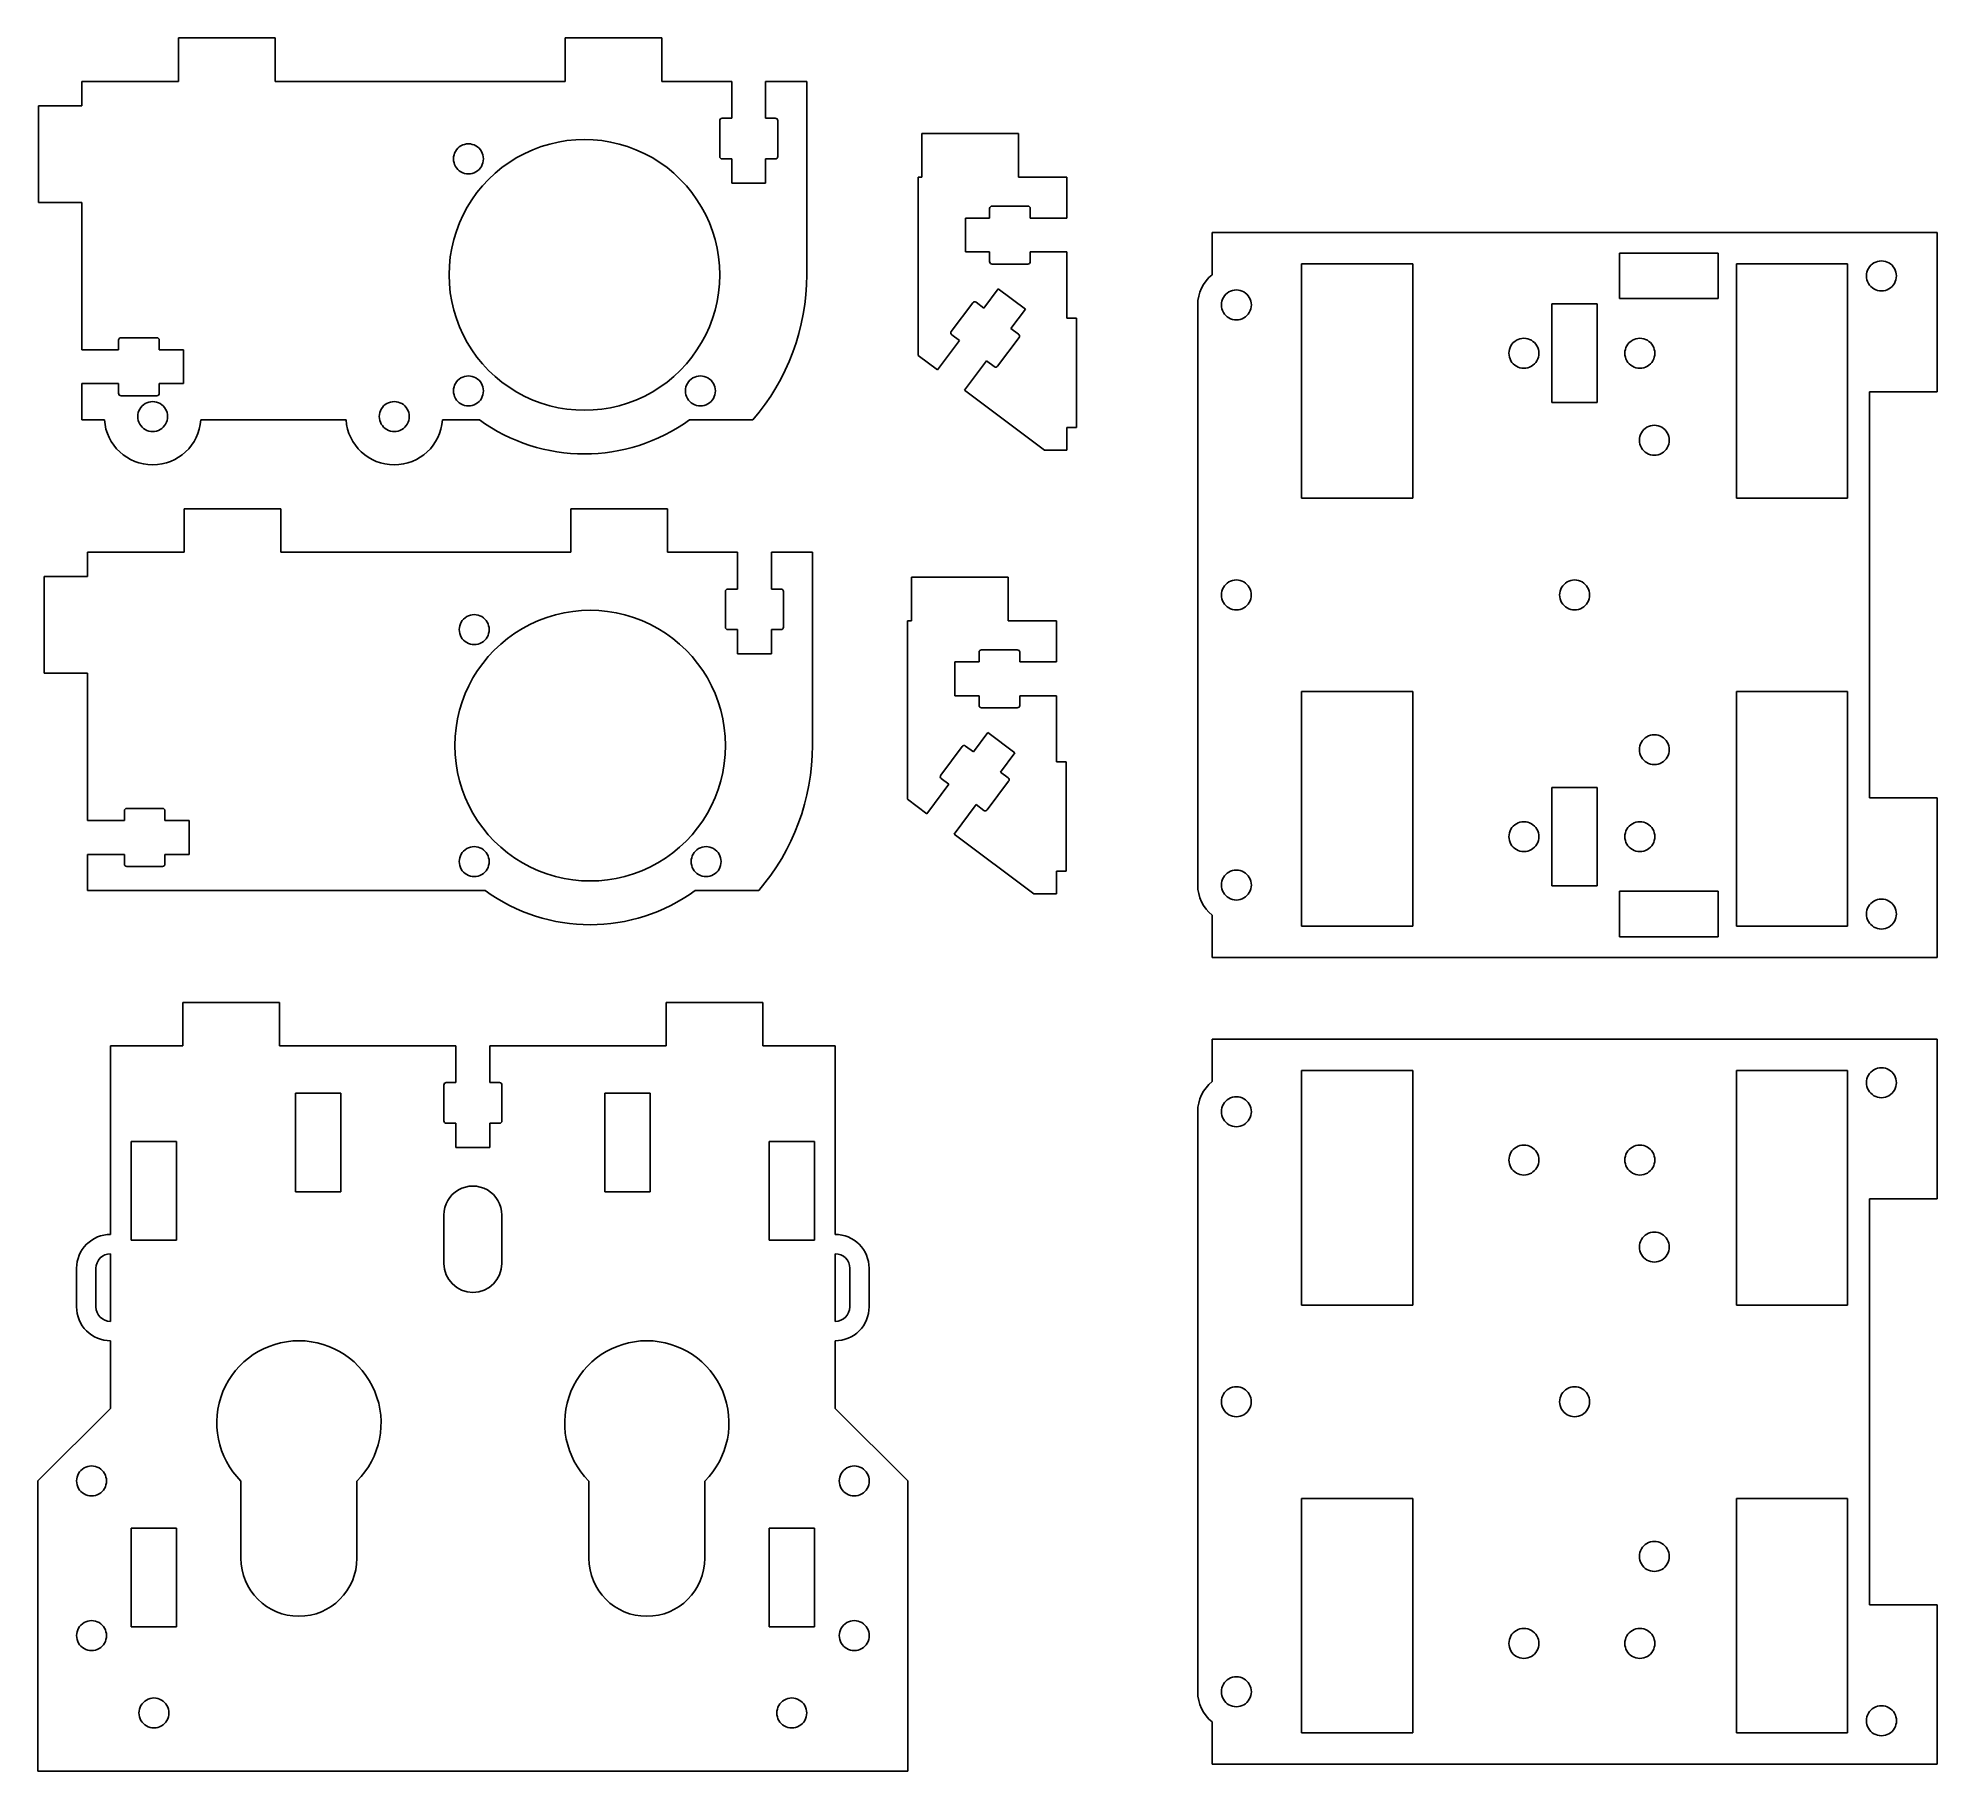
# Model space of a CAD drawing. Extents: x 10 to 207, y 10 to 189.
import ezdxf

# ---------------------------------------------------------------- set-up
doc = ezdxf.new("R2010")
doc.units = 0
doc.layers.add('Layer_1', color=7, linetype='CONTINUOUS')

msp = doc.modelspace()

# ---------------------------------------------------------------- linework, layer by layer
at = {"layer": 'Layer_1', "color": 7}
for p, q in [((34.615557, 189.315084), (24.615558, 189.315084)), ((24.615558, 189.315084), (24.615558, 184.815078)), ((34.615557, 184.815078), (34.615557, 189.315084)), ((74.615556, 189.315084), (64.615557, 189.315084)), ((64.615557, 189.315084), (64.615557, 184.815078)), ((74.615556, 184.815078), (74.615556, 189.315084)), ((24.615558, 184.815078), (14.615558, 184.815078)), ((14.615558, 184.815078), (14.615558, 182.315069)), ((64.615557, 184.815078), (34.615557, 184.815078)), ((81.865557, 184.815078), (74.615556, 184.815078)), ((81.865557, 184.815078), (81.865557, 181.015069)), ((89.615558, 184.815078), (85.365559, 184.815078)), ((85.365559, 181.015069), (85.365559, 184.815078)), ((89.615558, 164.81509), (89.615558, 184.815078)), ((14.615558, 182.315069), (10.115558, 182.315069)), ((10.115558, 182.315069), (10.115558, 172.315089)), ((81.865557, 181.015069), (80.865557, 181.015069)), ((86.365557, 181.015069), (85.365559, 181.015069)), ((80.615559, 180.765077), (80.615559, 177.065087)), ((86.615558, 177.065087), (86.615558, 180.765077)), ((111.54136, 179.433355), (101.54136, 179.433355)), ((101.54136, 179.433355), (101.54136, 174.93335)), ((111.54136, 174.93335), (111.54136, 179.433355)), ((56.165558, 176.815066), (56.165558, 176.815066)), ((80.865557, 176.815066), (81.865557, 176.815066)), ((81.865557, 176.815066), (81.865557, 174.315085)), ((85.365559, 176.815066), (86.365557, 176.815066)), ((85.365559, 174.315085), (85.365559, 176.815066)), ((101.54136, 174.93335), (101.141361, 174.93335)), ((101.141361, 156.483354), (101.141361, 174.93335)), ((116.541361, 174.93335), (111.54136, 174.93335)), ((116.541361, 170.683337), (116.541361, 174.93335)), ((81.865557, 174.315085), (85.365559, 174.315085)), ((10.115558, 172.315089), (14.615558, 172.315089)), ((14.615558, 172.315089), (14.615558, 157.06507)), ((108.54136, 171.683335), (108.54136, 170.683337)), ((112.491362, 171.933356), (108.791361, 171.933356)), ((112.74136, 170.683337), (112.74136, 171.683335)), ((106.041362, 170.683337), (106.041362, 167.183358)), ((108.54136, 170.683337), (106.041362, 170.683337)), ((116.541361, 170.683337), (112.74136, 170.683337)), ((131.570555, 169.208644), (206.570549, 169.208644)), ((131.570555, 169.208644), (131.570555, 164.831143)), ((206.570549, 152.708643), (206.570549, 169.208644)), ((106.041362, 167.183358), (108.54136, 167.183358)), ((108.54136, 167.183358), (108.54136, 166.18336)), ((112.74136, 167.183358), (116.541361, 167.183358)), ((112.74136, 166.18336), (112.74136, 167.183358)), ((116.541361, 160.333345), (116.541361, 167.183358)), ((173.72056, 167.058644), (173.72056, 162.358642)), ((183.920551, 167.058644), (173.72056, 167.058644)), ((183.920551, 162.358642), (183.920551, 167.058644)), ((108.791361, 165.933339), (112.491362, 165.933339)), ((152.320554, 165.958643), (140.820555, 165.958643)), ((140.820555, 165.958643), (140.820555, 141.708643)), ((152.320554, 141.708643), (152.320554, 165.958643)), ((197.320546, 165.958643), (185.820555, 165.958643)), ((185.820555, 165.958643), (185.820555, 141.708643)), ((197.320546, 141.708643), (197.320546, 165.958643)), ((200.820553, 166.258643), (200.820553, 166.258643)), ((80.615559, 164.81509), (80.615559, 164.81509)), ((109.441361, 163.383349), (107.941361, 161.383353)), ((112.241361, 161.283361), (109.441361, 163.383349)), ((134.070556, 163.258643), (134.070556, 163.258643)), ((106.791362, 161.933347), (104.57136, 158.973344)), ((107.941361, 161.383353), (107.14136, 161.983357)), ((110.741361, 159.283337), (112.241361, 161.283361)), ((130.070555, 161.708642), (130.070555, 101.708644)), ((166.720545, 161.808642), (166.720545, 151.608642)), ((171.420561, 161.808642), (166.720545, 161.808642)), ((171.420561, 151.608642), (171.420561, 161.808642)), ((173.72056, 162.358642), (183.920551, 162.358642)), ((111.54136, 158.683361), (110.741361, 159.283337)), ((117.541362, 160.333345), (116.541361, 160.333345)), ((117.541362, 149.033336), (117.541362, 160.333345)), ((18.415558, 158.065068), (18.415558, 157.06507)), ((22.365558, 158.315089), (18.665558, 158.315089)), ((22.615558, 157.06507), (22.615558, 158.065068)), ((105.421359, 158.023356), (103.141359, 154.983343)), ((104.621361, 158.62336), (105.421359, 158.023356)), ((109.371361, 155.373346), (111.591361, 158.333349)), ((163.820543, 158.258642), (163.820543, 158.258642)), ((175.820547, 158.258642), (175.820547, 158.258642)), ((18.415558, 157.06507), (14.615558, 157.06507)), ((25.115558, 157.06507), (22.615558, 157.06507)), ((25.115558, 153.565063), (25.115558, 157.06507)), ((101.141361, 156.483354), (103.141359, 154.983343)), ((105.94136, 152.883356), (108.221359, 155.92334)), ((108.221359, 155.92334), (109.021361, 155.323336)), ((14.615558, 153.565063), (18.415558, 153.565063)), ((14.615558, 153.565063), (14.615558, 149.815064)), ((18.415558, 153.565063), (18.415558, 152.565065)), ((22.615558, 153.565063), (25.115558, 153.565063)), ((22.615558, 152.565065), (22.615558, 153.565063)), ((18.665558, 152.315073), (22.365558, 152.315073)), ((56.165558, 152.815086), (56.165558, 152.815086)), ((80.165558, 152.815086), (80.165558, 152.815086)), ((105.94136, 152.883356), (114.208027, 146.683357)), ((166.720545, 151.608642), (171.420561, 151.608642)), ((199.570563, 152.708643), (199.570563, 110.708642)), ((206.570549, 152.708643), (199.570563, 152.708643)), ((14.615558, 149.815064), (16.950026, 149.815064)), ((23.487939, 150.162536), (23.487939, 150.162536)), ((26.925853, 149.815064), (41.950028, 149.815064)), ((48.48794, 150.162536), (48.48794, 150.162536)), ((51.925852, 149.815064), (55.752261, 149.815064)), ((77.478856, 149.815064), (84.051154, 149.815064)), ((116.541361, 146.683357), (116.541361, 149.033336)), ((116.541361, 149.033336), (117.541362, 149.033336)), ((177.320558, 149.258643), (177.320558, 149.258643)), ((116.541361, 146.683357), (114.208027, 146.683357)), ((140.820555, 141.708643), (152.320554, 141.708643)), ((185.820555, 141.708643), (197.320546, 141.708643)), ((35.207606, 140.625101), (25.207607, 140.625101)), ((25.207607, 140.625101), (25.207607, 136.125096)), ((35.207606, 136.125096), (35.207606, 140.625101)), ((75.207605, 140.625101), (65.207605, 140.625101)), ((65.207605, 140.625101), (65.207605, 136.125096)), ((75.207605, 136.125096), (75.207605, 140.625101)), ((25.207607, 136.125096), (15.207607, 136.125096)), ((15.207607, 136.125096), (15.207607, 133.625087)), ((65.207605, 136.125096), (35.207606, 136.125096)), ((82.457606, 136.125096), (75.207605, 136.125096)), ((82.457606, 136.125096), (82.457606, 132.325087)), ((90.207606, 136.125096), (85.957608, 136.125096)), ((85.957608, 132.325087), (85.957608, 136.125096)), ((90.207606, 116.125108), (90.207606, 136.125096)), ((15.207607, 133.625087), (10.707607, 133.625087)), ((10.707607, 133.625087), (10.707607, 123.625107)), ((81.207607, 132.075094), (81.207607, 128.375104)), ((82.457606, 132.325087), (81.457605, 132.325087)), ((86.957606, 132.325087), (85.957608, 132.325087)), ((87.207606, 128.375104), (87.207606, 132.075094)), ((110.456876, 133.534268), (100.456876, 133.534268)), ((100.456876, 133.534268), (100.456876, 129.034263)), ((110.456876, 129.034263), (110.456876, 133.534268)), ((134.070556, 133.258643), (134.070556, 133.258644)), ((169.070553, 133.258643), (169.070553, 133.258644)), ((56.757607, 128.125084), (56.757607, 128.125084)), ((81.457605, 128.125084), (82.457606, 128.125084)), ((82.457606, 128.125084), (82.457606, 125.625103)), ((85.957608, 128.125084), (86.957606, 128.125084)), ((85.957608, 125.625103), (85.957608, 128.125084)), ((100.456876, 129.034263), (100.056877, 129.034263)), ((100.056877, 110.584267), (100.056877, 129.034263)), ((115.456877, 129.034263), (110.456876, 129.034263)), ((115.456877, 124.78425), (115.456877, 129.034263)), ((107.456876, 125.784248), (107.456876, 124.78425)), ((111.406878, 126.034269), (107.706877, 126.034269)), ((111.656876, 124.78425), (111.656876, 125.784248)), ((82.457606, 125.625103), (85.957608, 125.625103)), ((104.956878, 124.78425), (104.956878, 121.284271)), ((107.456876, 124.78425), (104.956878, 124.78425)), ((115.456877, 124.78425), (111.656876, 124.78425)), ((10.707607, 123.625107), (15.207607, 123.625107)), ((15.207607, 123.625107), (15.207607, 108.375088)), ((104.956878, 121.284271), (107.456876, 121.284271)), ((107.456876, 121.284271), (107.456876, 120.284273)), ((107.706877, 120.034252), (111.406878, 120.034252)), ((111.656876, 121.284271), (115.456877, 121.284271)), ((111.656876, 120.284273), (111.656876, 121.284271)), ((115.456877, 114.434258), (115.456877, 121.284271)), ((152.320554, 121.708643), (140.820555, 121.708643)), ((140.820555, 121.708643), (140.820555, 97.458642)), ((152.320554, 97.458642), (152.320554, 121.708643)), ((185.820555, 121.708643), (185.820555, 97.458642)), ((197.320546, 121.708643), (185.820555, 121.708643)), ((197.320546, 97.458642), (197.320546, 121.708643)), ((81.207607, 116.125108), (81.207607, 116.125108)), ((105.706878, 116.03426), (103.486876, 113.074257)), ((106.856877, 115.484266), (106.056876, 116.08427)), ((108.356877, 117.484262), (106.856877, 115.484266)), ((111.156877, 115.384274), (108.356877, 117.484262)), ((177.320558, 117.258642), (177.320558, 117.258642)), ((109.656877, 113.38425), (111.156877, 115.384274)), ((116.456878, 114.434258), (115.456877, 114.434258)), ((116.456878, 103.13425), (116.456878, 114.434258)), ((104.336878, 112.124269), (102.056875, 109.084256)), ((103.536877, 112.724274), (104.336878, 112.124269)), ((108.286877, 109.474259), (110.506877, 112.434262)), ((110.456876, 112.784274), (109.656877, 113.38425)), ((100.056877, 110.584267), (102.056875, 109.084256)), ((166.720545, 111.808643), (166.720545, 101.608644)), ((171.420561, 111.808643), (166.720545, 111.808643)), ((171.420561, 101.608644), (171.420561, 111.808643)), ((199.570563, 110.708642), (206.570549, 110.708642)), ((206.570549, 94.208642), (206.570549, 110.708642)), ((19.007607, 108.375088), (15.207607, 108.375088)), ((19.007607, 109.375086), (19.007607, 108.375088)), ((22.957607, 109.625107), (19.257607, 109.625107)), ((23.207607, 108.375088), (23.207607, 109.375086)), ((25.707606, 108.375088), (23.207607, 108.375088)), ((25.707606, 104.875081), (25.707606, 108.375088)), ((104.856878, 106.984269), (107.136875, 110.024254)), ((107.136875, 110.024254), (107.936877, 109.424249)), ((163.820543, 108.258643), (163.820543, 108.258643)), ((175.820547, 108.258643), (175.820547, 108.258643)), ((104.856878, 106.984269), (113.123543, 100.78427)), ((15.207607, 104.875081), (19.007607, 104.875081)), ((15.207607, 104.875081), (15.207607, 101.125081)), ((19.007607, 104.875081), (19.007607, 103.875083)), ((23.207607, 104.875081), (25.707606, 104.875081)), ((23.207607, 103.875083), (23.207607, 104.875081)), ((19.257607, 103.62509), (22.957607, 103.62509)), ((56.757607, 104.125104), (56.757607, 104.125104)), ((80.757607, 104.125104), (80.757607, 104.125104)), ((115.456877, 100.78427), (115.456877, 103.13425)), ((115.456877, 103.13425), (116.456878, 103.13425)), ((134.070556, 103.258642), (134.070556, 103.258642)), ((15.207607, 101.125081), (56.344309, 101.125081)), ((78.070905, 101.125081), (84.643203, 101.125081)), ((115.456877, 100.78427), (113.123543, 100.78427)), ((166.720545, 101.608644), (171.420561, 101.608644)), ((173.72056, 101.058643), (173.72056, 96.358642)), ((183.920551, 101.058643), (173.72056, 101.058643)), ((183.920551, 96.358642), (183.920551, 101.058643)), ((200.820553, 100.258642), (200.820553, 100.258642)), ((131.570555, 98.586142), (131.570555, 94.208642)), ((140.820555, 97.458642), (152.320554, 97.458642)), ((173.72056, 96.358642), (183.920551, 96.358642)), ((185.820555, 97.458642), (197.320546, 97.458642)), ((131.570555, 94.208642), (206.570549, 94.208642)), ((35.071552, 89.571555), (25.071553, 89.571555)), ((25.071553, 89.571555), (25.071553, 85.071556)), ((35.071552, 85.071556), (35.071552, 89.571555)), ((85.071551, 89.571555), (75.071551, 89.571555)), ((75.071551, 89.571555), (75.071551, 85.071556)), ((85.071551, 85.071556), (85.071551, 89.571555)), ((25.071553, 85.071556), (17.571551, 85.071556)), ((17.571551, 85.071556), (17.571551, 65.571556)), ((53.321551, 85.071556), (35.071552, 85.071556)), ((53.321551, 85.071556), (53.321551, 81.271555)), ((75.071551, 85.071556), (56.821553, 85.071556)), ((56.821553, 81.271555), (56.821553, 85.071556)), ((92.571553, 85.071556), (85.071551, 85.071556)), ((92.571553, 65.571556), (92.571553, 85.071556)), ((131.570555, 85.763362), (206.570549, 85.763362)), ((131.570555, 85.763362), (131.570555, 81.385861)), ((206.570549, 69.263361), (206.570549, 85.763362)), ((200.820553, 82.813361), (200.820553, 82.813361)), ((52.071552, 81.021557), (52.071552, 77.321556)), ((53.321551, 81.271555), (52.321553, 81.271555)), ((57.821551, 81.271555), (56.821553, 81.271555)), ((58.071552, 77.321556), (58.071552, 81.021557)), ((152.320554, 82.513361), (140.820555, 82.513361)), ((140.820555, 82.513361), (140.820555, 58.26336)), ((152.320554, 58.26336), (152.320554, 82.513361)), ((197.320546, 82.513361), (185.820555, 82.513361)), ((185.820555, 82.513361), (185.820555, 58.26336)), ((197.320546, 58.26336), (197.320546, 82.513361)), ((41.421552, 80.171557), (36.72155, 80.171557)), ((36.721553, 80.171557), (36.721553, 69.971555)), ((41.421552, 69.971555), (41.421552, 80.171557)), ((68.721551, 80.171557), (68.721551, 69.971555)), ((73.42155, 80.171557), (68.721551, 80.171557)), ((73.42155, 69.971555), (73.42155, 80.171557)), ((134.070556, 79.813361), (134.070556, 79.813361)), ((52.321553, 77.071555), (53.321551, 77.071555)), ((53.321551, 77.071555), (53.321551, 74.571557)), ((56.821553, 77.071555), (57.821551, 77.071555)), ((56.821553, 74.571557), (56.821553, 77.071555)), ((130.070555, 78.26336), (130.070555, 18.263361)), ((19.721551, 75.171556), (19.721551, 64.971557)), ((24.421552, 75.171556), (19.721551, 75.171556)), ((24.421552, 64.971557), (24.421552, 75.171556)), ((85.721551, 75.171556), (85.721551, 64.971557)), ((90.421553, 75.171556), (85.721551, 75.171556)), ((90.421553, 64.971557), (90.421553, 75.171556)), ((163.820543, 74.81336), (163.820543, 74.81336)), ((175.820547, 74.81336), (175.820547, 74.81336)), ((53.321551, 74.571557), (56.821553, 74.571557)), ((36.721553, 69.971555), (41.421552, 69.971555)), ((68.721551, 69.971555), (73.421553, 69.971555)), ((199.570563, 69.263361), (199.570563, 27.26336)), ((206.570549, 69.263361), (199.570563, 69.263361)), ((52.071552, 67.571557), (52.071552, 62.571556)), ((58.071552, 62.571556), (58.071552, 67.571557)), ((19.721551, 64.971557), (24.421552, 64.971557)), ((85.721551, 64.971557), (90.421553, 64.971557)), ((177.320558, 65.813361), (177.320558, 65.813361)), ((17.571551, 63.571557), (17.571551, 56.571568)), ((92.571553, 56.571568), (92.571553, 63.571557)), ((14.071552, 62.071543), (14.071552, 58.071551)), ((16.071551, 62.071543), (16.071551, 58.071551)), ((94.071553, 62.071543), (94.071553, 58.071551)), ((96.071552, 62.071543), (96.071552, 58.071551)), ((140.820555, 58.26336), (152.320554, 58.26336)), ((185.820555, 58.26336), (197.320546, 58.26336)), ((17.571551, 54.571544), (17.571551, 47.571558)), ((92.571553, 47.571558), (92.571553, 54.571544)), ((134.070556, 49.813361), (134.070556, 49.813362)), ((169.070553, 49.813361), (169.070553, 49.813362)), ((17.571551, 47.571558), (10.071552, 40.071559)), ((92.571553, 47.571558), (100.071552, 40.071559)), ((10.071552, 40.071559), (10.071552, 10.071551)), ((17.161552, 40.071559), (17.161552, 40.071559)), ((31.071552, 40.050759), (31.071552, 32.071546)), ((43.07155, 32.071546), (43.07155, 40.050759)), ((67.071553, 32.071546), (67.071553, 40.050759)), ((79.071552, 40.050759), (79.071552, 32.071546)), ((96.081551, 40.071559), (96.081551, 40.071559)), ((100.071552, 40.071559), (100.071552, 10.071551)), ((152.320554, 38.263361), (140.820555, 38.263361)), ((140.820555, 38.263361), (140.820555, 14.013349)), ((152.320554, 14.013349), (152.320554, 38.263361)), ((185.820555, 38.263361), (185.820555, 14.013349)), ((197.320546, 38.263361), (185.820555, 38.263361)), ((197.320546, 14.013349), (197.320546, 38.263361)), ((19.721551, 35.17156), (19.721551, 24.971569)), ((24.421552, 35.17156), (19.721551, 35.17156)), ((24.421552, 24.971569), (24.421552, 35.17156)), ((85.721551, 35.17156), (85.721551, 24.971569)), ((90.421553, 35.17156), (85.721551, 35.17156)), ((90.421553, 24.971569), (90.421553, 35.17156)), ((177.320558, 33.81336), (177.320558, 33.81336)), ((199.570563, 27.26336), (206.570549, 27.26336)), ((206.570549, 10.763362), (206.570549, 27.26336)), ((17.161552, 24.071562), (17.161552, 24.071562)), ((19.721551, 24.971569), (24.421552, 24.971569)), ((85.721551, 24.971569), (90.421553, 24.971569)), ((96.081551, 24.071562), (96.081551, 24.071562)), ((163.820543, 24.813361), (163.820543, 24.813361)), ((175.820547, 24.813361), (175.820547, 24.813361)), ((134.070556, 19.81336), (134.070556, 19.81336)), ((23.621551, 16.07155), (23.621551, 16.07155)), ((89.621552, 16.07155), (89.621552, 16.07155)), ((200.820553, 16.81336), (200.820553, 16.81336)), ((131.570555, 15.14086), (131.570555, 10.763362)), ((140.820555, 14.013349), (152.320554, 14.013349)), ((185.820555, 14.013349), (197.320546, 14.013349)), ((10.071552, 10.071551), (100.071552, 10.071551)), ((131.570555, 10.763362), (206.570549, 10.763362))]:
    msp.add_line(p, q, dxfattribs=at)
for points in [[(80.865557, 181.015069), (80.727489, 181.015068), (80.615563, 180.903144), (80.615559, 180.765077)], [(86.615558, 180.765077), (86.615554, 180.903145), (86.503626, 181.01507), (86.365557, 181.015069)], [(73.615558, 176.939446), (69.283943, 179.440305), (63.947173, 179.440305), (59.615558, 176.939446)], [(59.615558, 176.939446), (55.283943, 174.438587), (52.615558, 169.816809), (52.615558, 164.81509)], [(53.840288, 178.158185), (53.360579, 177.881096), (53.065224, 177.369051), (53.065559, 176.815066)], [(55.390828, 178.158185), (54.911119, 178.435274), (54.319997, 178.435274), (53.840288, 178.158185)], [(56.165558, 176.815066), (56.165892, 177.369051), (55.870537, 177.881096), (55.390828, 178.158185)], [(80.615559, 164.81509), (80.615559, 169.816809), (77.947174, 174.438587), (73.615558, 176.939446)], [(80.615559, 177.065087), (80.615553, 176.99878), (80.64189, 176.935186), (80.688774, 176.888298)], [(80.688774, 176.888298), (80.735658, 176.841409), (80.799249, 176.815067), (80.865557, 176.815066)], [(86.365557, 176.815066), (86.431865, 176.815066), (86.495457, 176.841408), (86.542342, 176.888297)], [(86.542342, 176.888297), (86.589226, 176.935185), (86.615563, 176.998779), (86.615558, 177.065087)], [(53.065559, 176.815066), (53.065224, 176.261082), (53.360579, 175.749036), (53.840288, 175.471947)], [(53.840288, 175.471947), (54.319997, 175.194859), (54.911119, 175.194859), (55.390828, 175.471947)], [(55.390828, 175.471947), (55.870537, 175.749036), (56.165892, 176.261082), (56.165558, 176.815066)], [(108.614576, 171.860125), (108.567691, 171.813237), (108.541355, 171.749643), (108.54136, 171.683335)], [(108.791361, 171.933356), (108.725053, 171.933356), (108.661461, 171.907014), (108.614576, 171.860125)], [(112.668145, 171.860124), (112.62126, 171.907013), (112.557669, 171.933355), (112.491362, 171.933356)], [(112.74136, 171.683335), (112.741366, 171.749642), (112.715029, 171.813236), (112.668145, 171.860124)], [(108.54136, 166.18336), (108.541355, 166.117052), (108.567691, 166.053458), (108.614576, 166.00657)], [(108.614576, 166.00657), (108.661461, 165.959681), (108.725053, 165.933339), (108.791361, 165.933339)], [(112.491362, 165.933339), (112.557669, 165.93334), (112.62126, 165.959682), (112.668145, 166.006571)], [(112.668145, 166.006571), (112.715029, 166.053459), (112.741366, 166.117053), (112.74136, 166.18336)], [(199.477435, 165.483913), (199.200346, 165.004204), (199.200346, 164.413082), (199.477435, 163.933373)], [(200.820553, 166.258643), (200.266569, 166.258977), (199.754523, 165.963622), (199.477435, 165.483913)], [(202.163672, 165.483913), (201.886583, 165.963622), (201.374538, 166.258977), (200.820553, 166.258643)], [(202.163672, 163.933373), (202.440761, 164.413082), (202.440761, 165.004204), (202.163672, 165.483913)], [(52.615558, 164.81509), (52.615558, 159.813372), (55.283943, 155.191594), (59.615558, 152.690734)], [(73.615558, 152.690734), (77.947174, 155.191594), (80.615559, 159.813372), (80.615559, 164.81509)], [(84.051154, 149.815064), (87.641233, 153.988076), (89.615564, 159.310302), (89.615558, 164.81509)], [(131.570555, 164.831143), (130.622418, 164.072026), (130.070555, 162.92323), (130.070555, 161.708642)], [(134.070556, 163.258643), (133.516571, 163.258977), (133.004526, 162.963622), (132.727437, 162.483913)], [(135.413674, 162.483913), (135.136586, 162.963622), (134.62454, 163.258977), (134.070556, 163.258643)], [(199.477435, 163.933373), (199.754523, 163.453664), (200.266569, 163.158309), (200.820553, 163.158643)], [(200.820553, 163.158643), (201.374538, 163.158309), (201.886583, 163.453664), (202.163672, 163.933373)], [(107.14136, 161.983357), (107.030901, 162.066196), (106.874202, 162.043806), (106.791362, 161.933347)], [(132.727437, 162.483913), (132.450348, 162.004205), (132.450348, 161.413082), (132.727437, 160.933373)], [(135.413674, 160.933373), (135.690763, 161.413082), (135.690763, 162.004205), (135.413674, 162.483913)], [(132.727437, 160.933373), (133.004526, 160.453665), (133.516571, 160.158309), (134.070556, 160.158644)], [(134.070556, 160.158644), (134.62454, 160.158309), (135.136586, 160.453665), (135.413674, 160.933373)], [(18.488774, 158.241859), (18.441889, 158.19497), (18.415552, 158.131376), (18.415558, 158.065068)], [(18.665558, 158.315089), (18.59925, 158.315089), (18.535659, 158.288747), (18.488774, 158.241859)], [(22.542342, 158.241859), (22.495457, 158.288747), (22.431866, 158.315089), (22.365558, 158.315089)], [(22.615558, 158.065068), (22.615563, 158.131376), (22.589227, 158.19497), (22.542342, 158.241859)], [(104.57136, 158.973344), (104.488528, 158.86289), (104.510914, 158.706202), (104.621361, 158.62336)], [(111.638854, 158.518711), (111.629476, 158.584352), (111.594407, 158.643578), (111.54136, 158.683361)], [(111.591361, 158.333349), (111.631147, 158.386393), (111.648231, 158.45307), (111.638854, 158.518711)], [(162.477424, 157.483912), (162.200335, 157.004203), (162.200335, 156.413081), (162.477424, 155.933372)], [(163.820543, 158.258642), (163.266558, 158.258976), (162.754513, 157.963621), (162.477424, 157.483912)], [(165.163662, 157.483912), (164.886573, 157.963621), (164.374527, 158.258976), (163.820543, 158.258642)], [(165.163662, 155.933372), (165.44075, 156.413081), (165.44075, 157.004203), (165.163662, 157.483912)], [(174.477428, 157.483912), (174.200339, 157.004203), (174.200339, 156.413081), (174.477428, 155.933372)], [(175.820547, 158.258642), (175.266563, 158.258976), (174.754517, 157.963621), (174.477428, 157.483912)], [(177.163666, 157.483912), (176.886577, 157.963621), (176.374531, 158.258976), (175.820547, 158.258642)], [(177.163666, 155.933372), (177.440754, 156.413081), (177.440754, 157.004203), (177.163666, 157.483912)], [(109.021361, 155.323336), (109.074405, 155.283554), (109.141081, 155.266474), (109.206719, 155.275853)], [(109.206719, 155.275853), (109.272356, 155.285232), (109.33158, 155.320301), (109.371361, 155.373346)], [(162.477424, 155.933372), (162.754513, 155.453663), (163.266558, 155.158308), (163.820543, 155.158642)], [(163.820543, 155.158642), (164.374527, 155.158308), (164.886573, 155.453663), (165.163662, 155.933372)], [(174.477428, 155.933372), (174.754517, 155.453663), (175.266563, 155.158308), (175.820547, 155.158642)], [(175.820547, 155.158642), (176.374531, 155.158308), (176.886577, 155.453663), (177.163666, 155.933372)], [(53.840288, 154.158205), (53.360579, 153.881116), (53.065224, 153.36907), (53.065559, 152.815086)], [(55.390828, 154.158205), (54.911119, 154.435294), (54.319997, 154.435294), (53.840288, 154.158205)], [(56.165558, 152.815086), (56.165892, 153.36907), (55.870537, 153.881116), (55.390828, 154.158205)], [(77.840288, 154.158205), (77.360579, 153.881116), (77.065224, 153.36907), (77.065559, 152.815086)], [(79.390828, 154.158205), (78.911119, 154.435294), (78.319997, 154.435294), (77.840288, 154.158205)], [(80.165558, 152.815086), (80.165892, 153.36907), (79.870537, 153.881116), (79.390828, 154.158205)], [(18.415558, 152.565065), (18.415562, 152.426997), (18.52749, 152.315073), (18.665558, 152.315073)], [(21.162939, 151.504875), (20.683368, 151.227994), (20.387939, 150.716298), (20.387939, 150.162536)], [(22.712939, 151.504875), (22.233368, 151.781756), (21.642511, 151.781756), (21.162939, 151.504875)], [(22.365558, 152.315073), (22.503626, 152.315073), (22.615554, 152.426997), (22.615558, 152.565065)], [(23.487939, 150.162536), (23.487939, 150.716298), (23.192511, 151.227994), (22.712939, 151.504875)], [(46.16267, 151.505655), (45.682961, 151.228566), (45.387606, 150.71652), (45.38794, 150.162536)], [(47.71321, 151.505655), (47.233501, 151.782743), (46.642379, 151.782743), (46.16267, 151.505655)], [(48.48794, 150.162536), (48.488274, 150.71652), (48.192919, 151.228566), (47.71321, 151.505655)], [(53.065559, 152.815086), (53.065224, 152.261102), (53.360579, 151.749056), (53.840288, 151.471967)], [(53.840288, 151.471967), (54.319997, 151.194879), (54.911119, 151.194879), (55.390828, 151.471967)], [(55.390828, 151.471967), (55.870537, 151.749056), (56.165892, 152.261102), (56.165558, 152.815086)], [(59.615558, 152.690734), (63.947173, 150.189875), (69.283943, 150.189875), (73.615558, 152.690734)], [(77.065559, 152.815086), (77.065224, 152.261102), (77.360579, 151.749056), (77.840288, 151.471967)], [(77.840288, 151.471967), (78.319997, 151.194879), (78.911119, 151.194879), (79.390828, 151.471967)], [(79.390828, 151.471967), (79.870537, 151.749056), (80.165892, 152.261102), (80.165558, 152.815086)], [(16.950026, 149.815064), (17.132545, 147.194827), (19.311354, 145.162509), (21.937939, 145.162509)], [(20.387939, 150.162536), (20.387939, 149.608774), (20.683368, 149.097077), (21.162939, 148.820196)], [(21.937939, 145.162509), (24.564525, 145.162509), (26.743334, 147.194827), (26.925853, 149.815064)], [(22.712939, 148.820196), (23.192511, 149.097077), (23.487939, 149.608774), (23.487939, 150.162536)], [(41.950028, 149.815064), (42.132555, 147.194834), (44.31136, 145.162526), (46.93794, 145.162526)], [(45.38794, 150.162536), (45.387606, 149.608551), (45.682961, 149.096506), (46.16267, 148.819417)], [(46.93794, 145.162526), (49.564519, 145.162526), (51.743325, 147.194834), (51.925852, 149.815064)], [(47.71321, 148.819417), (48.192919, 149.096506), (48.488274, 149.608551), (48.48794, 150.162536)], [(55.752261, 149.815064), (62.233833, 145.12098), (70.997284, 145.12098), (77.478856, 149.815064)], [(21.162939, 148.820196), (21.642511, 148.543316), (22.233368, 148.543316), (22.712939, 148.820196)], [(46.16267, 148.819417), (46.642379, 148.542328), (47.233501, 148.542328), (47.71321, 148.819417)], [(175.977439, 148.483913), (175.700351, 148.004204), (175.700351, 147.413082), (175.977439, 146.933373)], [(177.320558, 149.258643), (176.766574, 149.258977), (176.254528, 148.963622), (175.977439, 148.483913)], [(178.663677, 148.483913), (178.386588, 148.963622), (177.874542, 149.258977), (177.320558, 149.258643)], [(178.663677, 146.933373), (178.940766, 147.413082), (178.940766, 148.004204), (178.663677, 148.483913)], [(175.977439, 146.933373), (176.254528, 146.453664), (176.766574, 146.158309), (177.320558, 146.158644)], [(177.320558, 146.158644), (177.874542, 146.158309), (178.386588, 146.453664), (178.663677, 146.933373)], [(81.457605, 132.325087), (81.319538, 132.325086), (81.207611, 132.213162), (81.207607, 132.075094)], [(87.207606, 132.075094), (87.207602, 132.213163), (87.095674, 132.325087), (86.957606, 132.325087)], [(132.728216, 132.483643), (132.451335, 132.004071), (132.451335, 131.413214), (132.728216, 130.933643)], [(134.070556, 133.258643), (133.516794, 133.258643), (133.005097, 132.963214), (132.728216, 132.483643)], [(135.412895, 132.483643), (135.136014, 132.963215), (134.624317, 133.258643), (134.070556, 133.258643)], [(135.412895, 130.933643), (135.689776, 131.413215), (135.689776, 132.004072), (135.412895, 132.483643)], [(167.728214, 132.483643), (167.451333, 132.004071), (167.451333, 131.413214), (167.728214, 130.933643)], [(169.070553, 133.258643), (168.516792, 133.258643), (168.005095, 132.963214), (167.728214, 132.483643)], [(170.412893, 132.483643), (170.136012, 132.963215), (169.624315, 133.258643), (169.070553, 133.258643)], [(170.412893, 130.933643), (170.689774, 131.413215), (170.689774, 132.004072), (170.412893, 132.483643)], [(55.982877, 129.468203), (55.503168, 129.745291), (54.912046, 129.745291), (54.432337, 129.468203)], [(74.207607, 128.249464), (69.875992, 130.750323), (64.539222, 130.750323), (60.207607, 128.249464)], [(132.728216, 130.933643), (133.005097, 130.454071), (133.516794, 130.158643), (134.070556, 130.158643)], [(134.070556, 130.158643), (134.624317, 130.158643), (135.136014, 130.454072), (135.412895, 130.933643)], [(167.728214, 130.933643), (168.005095, 130.454071), (168.516792, 130.158643), (169.070553, 130.158643)], [(169.070553, 130.158643), (169.624315, 130.158643), (170.136012, 130.454072), (170.412893, 130.933643)], [(60.207607, 128.249464), (55.875992, 125.748604), (53.207607, 121.126826), (53.207607, 116.125108)], [(54.432337, 129.468203), (53.952628, 129.191114), (53.657273, 128.679068), (53.657607, 128.125084)], [(53.657607, 128.125084), (53.657273, 127.571099), (53.952628, 127.059054), (54.432337, 126.781965)], [(56.757607, 128.125084), (56.757941, 128.679068), (56.462586, 129.191114), (55.982877, 129.468203)], [(55.982877, 126.781965), (56.462586, 127.059054), (56.757941, 127.571099), (56.757607, 128.125084)], [(81.207607, 116.125108), (81.207607, 121.126826), (78.539222, 125.748604), (74.207607, 128.249464)], [(81.207607, 128.375104), (81.207602, 128.308797), (81.233938, 128.245204), (81.280823, 128.198315)], [(81.280823, 128.198315), (81.327707, 128.151427), (81.391298, 128.125084), (81.457605, 128.125084)], [(86.957606, 128.125084), (87.023913, 128.125084), (87.087505, 128.151425), (87.13439, 128.198314)], [(87.13439, 128.198314), (87.181275, 128.245203), (87.207612, 128.308797), (87.207606, 128.375104)], [(54.432337, 126.781965), (54.912046, 126.504876), (55.503168, 126.504876), (55.982877, 126.781965)], [(107.530092, 125.961038), (107.483207, 125.91415), (107.45687, 125.850556), (107.456876, 125.784248)], [(107.706877, 126.034269), (107.640569, 126.034269), (107.576977, 126.007927), (107.530092, 125.961038)], [(111.583661, 125.961037), (111.536776, 126.007926), (111.473185, 126.034268), (111.406878, 126.034269)], [(111.656876, 125.784248), (111.656881, 125.850555), (111.630545, 125.914149), (111.583661, 125.961037)], [(107.456876, 120.284273), (107.45687, 120.217965), (107.483207, 120.154371), (107.530092, 120.107483)], [(107.530092, 120.107483), (107.576977, 120.060594), (107.640569, 120.034252), (107.706877, 120.034252)], [(111.406878, 120.034252), (111.473185, 120.034253), (111.536776, 120.060595), (111.583661, 120.107484)], [(111.583661, 120.107484), (111.630545, 120.154372), (111.656881, 120.217966), (111.656876, 120.284273)], [(53.207607, 116.125108), (53.207607, 111.123389), (55.875992, 106.501611), (60.207607, 104.000752)], [(74.207607, 104.000752), (78.539222, 106.501611), (81.207607, 111.123389), (81.207607, 116.125108)], [(84.643203, 101.125081), (88.233282, 105.298093), (90.207613, 110.620319), (90.207606, 116.125108)], [(106.056876, 116.08427), (105.946417, 116.167109), (105.789718, 116.144719), (105.706878, 116.03426)], [(175.977439, 116.483912), (175.700351, 116.004203), (175.700351, 115.413081), (175.977439, 114.933372)], [(177.320558, 117.258642), (176.766574, 117.258976), (176.254528, 116.963621), (175.977439, 116.483912)], [(178.663677, 116.483912), (178.386588, 116.963621), (177.874542, 117.258976), (177.320558, 117.258642)], [(178.663677, 114.933372), (178.940766, 115.413081), (178.940766, 116.004203), (178.663677, 116.483912)], [(175.977439, 114.933372), (176.254528, 114.453663), (176.766574, 114.158308), (177.320558, 114.158643)], [(177.320558, 114.158643), (177.874542, 114.158308), (178.386588, 114.453663), (178.663677, 114.933372)], [(103.486876, 113.074257), (103.404044, 112.963803), (103.42643, 112.807115), (103.536877, 112.724274)], [(110.55437, 112.619624), (110.544992, 112.685265), (110.509923, 112.744491), (110.456876, 112.784274)], [(110.506877, 112.434262), (110.546663, 112.487306), (110.563747, 112.553983), (110.55437, 112.619624)], [(19.080823, 109.551876), (19.033938, 109.504987), (19.007601, 109.441394), (19.007607, 109.375086)], [(19.257607, 109.625107), (19.191299, 109.625107), (19.127707, 109.598765), (19.080823, 109.551876)], [(23.134391, 109.551876), (23.087506, 109.598765), (23.023914, 109.625107), (22.957607, 109.625107)], [(23.207607, 109.375086), (23.207612, 109.441394), (23.181275, 109.504987), (23.134391, 109.551876)], [(107.936877, 109.424249), (107.989921, 109.384467), (108.056596, 109.367387), (108.122234, 109.376766)], [(108.122234, 109.376766), (108.187872, 109.386145), (108.247096, 109.421214), (108.286877, 109.474259)], [(163.820543, 108.258643), (163.266558, 108.258977), (162.754513, 107.963622), (162.477424, 107.483913)], [(165.163662, 107.483913), (164.886573, 107.963622), (164.374527, 108.258977), (163.820543, 108.258643)], [(175.820547, 108.258643), (175.266563, 108.258977), (174.754517, 107.963622), (174.477428, 107.483913)], [(177.163666, 107.483913), (176.886577, 107.963622), (176.374531, 108.258977), (175.820547, 108.258643)], [(162.477424, 107.483913), (162.200335, 107.004205), (162.200335, 106.413082), (162.477424, 105.933373)], [(165.163662, 105.933373), (165.44075, 106.413082), (165.44075, 107.004205), (165.163662, 107.483913)], [(174.477428, 107.483913), (174.200339, 107.004205), (174.200339, 106.413082), (174.477428, 105.933373)], [(177.163666, 105.933373), (177.440754, 106.413082), (177.440754, 107.004205), (177.163666, 107.483913)], [(54.432337, 105.468222), (53.952628, 105.191134), (53.657273, 104.679088), (53.657607, 104.125104)], [(55.982877, 105.468222), (55.503168, 105.745311), (54.912046, 105.745311), (54.432337, 105.468222)], [(56.757607, 104.125104), (56.757941, 104.679088), (56.462586, 105.191134), (55.982877, 105.468222)], [(78.432337, 105.468222), (77.952628, 105.191134), (77.657273, 104.679088), (77.657607, 104.125104)], [(79.982877, 105.468222), (79.503168, 105.745311), (78.912046, 105.745311), (78.432337, 105.468222)], [(80.757607, 104.125104), (80.757941, 104.679088), (80.462586, 105.191134), (79.982877, 105.468222)], [(162.477424, 105.933373), (162.754513, 105.453665), (163.266558, 105.158309), (163.820543, 105.158644)], [(163.820543, 105.158644), (164.374527, 105.158309), (164.886573, 105.453665), (165.163662, 105.933373)], [(174.477428, 105.933373), (174.754517, 105.453665), (175.266563, 105.158309), (175.820547, 105.158644)], [(175.820547, 105.158644), (176.374531, 105.158309), (176.886577, 105.453665), (177.163666, 105.933373)], [(19.007607, 103.875083), (19.007611, 103.737015), (19.119538, 103.62509), (19.257607, 103.62509)], [(22.957607, 103.62509), (23.095675, 103.62509), (23.207602, 103.737015), (23.207607, 103.875083)], [(53.657607, 104.125104), (53.657273, 103.571119), (53.952628, 103.059073), (54.432337, 102.781985)], [(54.432337, 102.781985), (54.912046, 102.504896), (55.503168, 102.504896), (55.982877, 102.781985)], [(55.982877, 102.781985), (56.462586, 103.059073), (56.757941, 103.571119), (56.757607, 104.125104)], [(60.207607, 104.000752), (64.539222, 101.499893), (69.875992, 101.499893), (74.207607, 104.000752)], [(77.657607, 104.125104), (77.657273, 103.571119), (77.952628, 103.059073), (78.432337, 102.781985)], [(78.432337, 102.781985), (78.912046, 102.504896), (79.503168, 102.504896), (79.982877, 102.781985)], [(79.982877, 102.781985), (80.462586, 103.059073), (80.757941, 103.571119), (80.757607, 104.125104)], [(132.727437, 102.483912), (132.450348, 102.004203), (132.450348, 101.413081), (132.727437, 100.933372)], [(134.070556, 103.258642), (133.516571, 103.258976), (133.004526, 102.963621), (132.727437, 102.483912)], [(135.413674, 102.483912), (135.136586, 102.963621), (134.62454, 103.258976), (134.070556, 103.258642)], [(135.413674, 100.933372), (135.690763, 101.413081), (135.690763, 102.004203), (135.413674, 102.483912)], [(56.344309, 101.125081), (62.825882, 96.430998), (71.589332, 96.430998), (78.070905, 101.125081)], [(130.070555, 101.708644), (130.070555, 100.494056), (130.622418, 99.34526), (131.570555, 98.586142)], [(132.727437, 100.933372), (133.004526, 100.453663), (133.516571, 100.158308), (134.070556, 100.158642)], [(134.070556, 100.158642), (134.62454, 100.158308), (135.136586, 100.453663), (135.413674, 100.933372)], [(200.820553, 100.258642), (200.266569, 100.258976), (199.754523, 99.963621), (199.477435, 99.483912)], [(202.163672, 99.483912), (201.886583, 99.963621), (201.374538, 100.258976), (200.820553, 100.258642)], [(199.477435, 99.483912), (199.200346, 99.004204), (199.200346, 98.413081), (199.477435, 97.933372)], [(202.163672, 97.933372), (202.440761, 98.413081), (202.440761, 99.004204), (202.163672, 99.483912)], [(199.477435, 97.933372), (199.754523, 97.453664), (200.266569, 97.158308), (200.820553, 97.158643)], [(200.820553, 97.158643), (201.374538, 97.158308), (201.886583, 97.453664), (202.163672, 97.933372)], [(200.820553, 82.813361), (200.266569, 82.813695), (199.754523, 82.51834), (199.477435, 82.038631)], [(202.163672, 82.038631), (201.886583, 82.51834), (201.374538, 82.813695), (200.820553, 82.813361)], [(52.321553, 81.271555), (52.183482, 81.271556), (52.071553, 81.159628), (52.071552, 81.021557)], [(58.071552, 81.021557), (58.07155, 81.159628), (57.959621, 81.271556), (57.821551, 81.271555)], [(131.570555, 81.385861), (130.622418, 80.626743), (130.070555, 79.477948), (130.070555, 78.26336)], [(199.477435, 82.038631), (199.200346, 81.558922), (199.200346, 80.9678), (199.477435, 80.488091)], [(202.163672, 80.488091), (202.440761, 80.9678), (202.440761, 81.558922), (202.163672, 82.038631)], [(132.727437, 79.038631), (132.450348, 78.558922), (132.450348, 77.9678), (132.727437, 77.488091)], [(134.070556, 79.813361), (133.516571, 79.813695), (133.004526, 79.51834), (132.727437, 79.038631)], [(135.413674, 79.038631), (135.136586, 79.51834), (134.62454, 79.813695), (134.070556, 79.813361)], [(135.413674, 77.488091), (135.690763, 77.9678), (135.690763, 78.558922), (135.413674, 79.038631)], [(199.477435, 80.488091), (199.754523, 80.008382), (200.266569, 79.713027), (200.820553, 79.713361)], [(200.820553, 79.713361), (201.374538, 79.713027), (201.886583, 80.008382), (202.163672, 80.488091)], [(52.071552, 77.321556), (52.071552, 77.255252), (52.097891, 77.191663), (52.144776, 77.144778)], [(52.144776, 77.144778), (52.19166, 77.097894), (52.255249, 77.071555), (52.321553, 77.071555)], [(57.821551, 77.071555), (57.887855, 77.071555), (57.951444, 77.097894), (57.998328, 77.144778)], [(57.998328, 77.144778), (58.045213, 77.191663), (58.071552, 77.255252), (58.071552, 77.321556)], [(132.727437, 77.488091), (133.004526, 77.008382), (133.516571, 76.713027), (134.070556, 76.713361)], [(134.070556, 76.713361), (134.62454, 76.713027), (135.136586, 77.008382), (135.413674, 77.488091)], [(163.820543, 74.81336), (163.266558, 74.813694), (162.754513, 74.518339), (162.477424, 74.03863)], [(165.163662, 74.03863), (164.886573, 74.518339), (164.374527, 74.813694), (163.820543, 74.81336)], [(175.820547, 74.81336), (175.266563, 74.813694), (174.754517, 74.518339), (174.477428, 74.03863)], [(177.163666, 74.03863), (176.886577, 74.518339), (176.374531, 74.813694), (175.820547, 74.81336)], [(162.477424, 74.03863), (162.200335, 73.558921), (162.200335, 72.967799), (162.477424, 72.48809)], [(165.163662, 72.48809), (165.44075, 72.967799), (165.44075, 73.558921), (165.163662, 74.03863)], [(174.477428, 74.03863), (174.200339, 73.558921), (174.200339, 72.967799), (174.477428, 72.48809)], [(177.163666, 72.48809), (177.440754, 72.967799), (177.440754, 73.558921), (177.163666, 74.03863)], [(162.477424, 72.48809), (162.754513, 72.008381), (163.266558, 71.713026), (163.820543, 71.71336)], [(163.820543, 71.71336), (164.374527, 71.713026), (164.886573, 72.008381), (165.163662, 72.48809)], [(174.477428, 72.48809), (174.754517, 72.008381), (175.266563, 71.713026), (175.820547, 71.71336)], [(175.820547, 71.71336), (176.374531, 71.713026), (176.886577, 72.008381), (177.163666, 72.48809)], [(53.571176, 70.170718), (52.642782, 69.63453), (52.071087, 68.643664), (52.071552, 67.571557)], [(56.571927, 70.170718), (55.643533, 70.706905), (54.49957, 70.706905), (53.571176, 70.170718)], [(58.071552, 67.571557), (58.072017, 68.643664), (57.500322, 69.63453), (56.571927, 70.170718)], [(17.571551, 65.571556), (16.643291, 65.571555), (15.753051, 65.202804), (15.096673, 64.546424)], [(95.04643, 64.546424), (94.390053, 65.202804), (93.499813, 65.571555), (92.571553, 65.571556)], [(175.977439, 65.038631), (175.700351, 64.558922), (175.700351, 63.9678), (175.977439, 63.488091)], [(177.320558, 65.813361), (176.766574, 65.813695), (176.254528, 65.51834), (175.977439, 65.038631)], [(178.663677, 65.038631), (178.386588, 65.51834), (177.874542, 65.813695), (177.320558, 65.813361)], [(178.663677, 63.488091), (178.940766, 63.9678), (178.940766, 64.558922), (178.663677, 65.038631)], [(15.096673, 64.546424), (14.440296, 63.890044), (14.071549, 62.999802), (14.071552, 62.071543)], [(16.510886, 63.132212), (16.229581, 62.850904), (16.071547, 62.46937), (16.071551, 62.071543)], [(17.571551, 63.571557), (17.173724, 63.571557), (16.792191, 63.413519), (16.510886, 63.132212)], [(93.632218, 63.132212), (93.350913, 63.413519), (92.96938, 63.571557), (92.571553, 63.571557)], [(94.071553, 62.071543), (94.071557, 62.46937), (93.913523, 62.850904), (93.632218, 63.132212)], [(96.071552, 62.071543), (96.071555, 62.999802), (95.702808, 63.890044), (95.04643, 64.546424)], [(175.977439, 63.488091), (176.254528, 63.008382), (176.766574, 62.713027), (177.320558, 62.713361)], [(177.320558, 62.713361), (177.874542, 62.713027), (178.386588, 63.008382), (178.663677, 63.488091)], [(52.071552, 62.571556), (52.072271, 60.91521), (53.415206, 59.572857), (55.071552, 59.572857)], [(55.071552, 59.572857), (56.727898, 59.572857), (58.070833, 60.91521), (58.071552, 62.571556)], [(14.071552, 58.071551), (14.07155, 57.143292), (14.440298, 56.253052), (15.096675, 55.596673)], [(16.071551, 58.071551), (16.07156, 57.24313), (16.74313, 56.571568), (17.571551, 56.571568)], [(92.571553, 56.571568), (93.399973, 56.571568), (94.071543, 57.24313), (94.071553, 58.071551)], [(95.046428, 55.596673), (95.702806, 56.253052), (96.071554, 57.143292), (96.071552, 58.071551)], [(15.096675, 55.596673), (15.753053, 54.940294), (16.643292, 54.571544), (17.571551, 54.571544)], [(92.571553, 54.571544), (93.499812, 54.571544), (94.390051, 54.940294), (95.046428, 55.596673)], [(37.071551, 54.571557), (33.630945, 54.571557), (30.529677, 52.497414), (29.215764, 49.317571)], [(44.927338, 49.317571), (43.613426, 52.497414), (40.512157, 54.571557), (37.071551, 54.571557)], [(73.071553, 54.571557), (69.630947, 54.571557), (66.529678, 52.497414), (65.215765, 49.317571)], [(80.92734, 49.317571), (79.613427, 52.497414), (76.512158, 54.571557), (73.071553, 54.571557)], [(29.215764, 49.317571), (27.901852, 46.137728), (28.63447, 42.479421), (31.071552, 40.050759)], [(43.07155, 40.050759), (45.508632, 42.479421), (46.241251, 46.137728), (44.927338, 49.317571)], [(65.215765, 49.317571), (63.901853, 46.137728), (64.634472, 42.479421), (67.071553, 40.050759)], [(79.071552, 40.050759), (81.508633, 42.479421), (82.241252, 46.137728), (80.92734, 49.317571)], [(134.070556, 49.813361), (133.516794, 49.813361), (133.005097, 49.517932), (132.728216, 49.038361)], [(135.412895, 49.038361), (135.136014, 49.517933), (134.624317, 49.813361), (134.070556, 49.813361)], [(169.070553, 49.813361), (168.516792, 49.813361), (168.005095, 49.517932), (167.728214, 49.038361)], [(170.412893, 49.038361), (170.136012, 49.517933), (169.624315, 49.813361), (169.070553, 49.813361)], [(132.728216, 49.038361), (132.451335, 48.558789), (132.451335, 47.967932), (132.728216, 47.488361)], [(132.728216, 47.488361), (133.005097, 47.008789), (133.516794, 46.713361), (134.070556, 46.713361)], [(134.070556, 46.713361), (134.624317, 46.713361), (135.136014, 47.008789), (135.412895, 47.488361)], [(135.412895, 47.488361), (135.689776, 47.967933), (135.689776, 48.558789), (135.412895, 49.038361)], [(167.728214, 49.038361), (167.451333, 48.558789), (167.451333, 47.967932), (167.728214, 47.488361)], [(167.728214, 47.488361), (168.005095, 47.008789), (168.516792, 46.713361), (169.070553, 46.713361)], [(169.070553, 46.713361), (169.624315, 46.713361), (170.136012, 47.008789), (170.412893, 47.488361)], [(170.412893, 47.488361), (170.689774, 47.967933), (170.689774, 48.558789), (170.412893, 49.038361)], [(14.836283, 41.414677), (14.356574, 41.137589), (14.061219, 40.625543), (14.061553, 40.071559)], [(16.386823, 41.414677), (15.907114, 41.691766), (15.315991, 41.691766), (14.836283, 41.414677)], [(17.161552, 40.071559), (17.161887, 40.625543), (16.866531, 41.137589), (16.386823, 41.414677)], [(93.756281, 41.414677), (93.276572, 41.137589), (92.981217, 40.625543), (92.981551, 40.071559)], [(95.306821, 41.414677), (94.827112, 41.691766), (94.23599, 41.691766), (93.756281, 41.414677)], [(96.081551, 40.071559), (96.081885, 40.625543), (95.78653, 41.137589), (95.306821, 41.414677)], [(14.061553, 40.071559), (14.061219, 39.517574), (14.356574, 39.005528), (14.836283, 38.72844)], [(16.386823, 38.72844), (16.866531, 39.005528), (17.161887, 39.517574), (17.161552, 40.071559)], [(92.981551, 40.071559), (92.981217, 39.517574), (93.276572, 39.005528), (93.756281, 38.72844)], [(95.306821, 38.72844), (95.78653, 39.005528), (96.081885, 39.517574), (96.081551, 40.071559)], [(14.836283, 38.72844), (15.315991, 38.451351), (15.907114, 38.451351), (16.386823, 38.72844)], [(93.756281, 38.72844), (94.23599, 38.451351), (94.827112, 38.451351), (95.306821, 38.72844)], [(177.320558, 33.81336), (176.766574, 33.813694), (176.254528, 33.518339), (175.977439, 33.03863)], [(178.663677, 33.03863), (178.386588, 33.518339), (177.874542, 33.813694), (177.320558, 33.81336)], [(31.071552, 32.071546), (31.073312, 28.759083), (33.759087, 26.074734), (37.071551, 26.074734)], [(37.071551, 26.074734), (40.384015, 26.074734), (43.069791, 28.759083), (43.07155, 32.071546)], [(67.071553, 32.071546), (67.073313, 28.759083), (69.759089, 26.074734), (73.071553, 26.074734)], [(73.071553, 26.074734), (76.384016, 26.074734), (79.069792, 28.759083), (79.071552, 32.071546)], [(175.977439, 33.03863), (175.700351, 32.558921), (175.700351, 31.967799), (175.977439, 31.48809)], [(175.977439, 31.48809), (176.254528, 31.008381), (176.766574, 30.713026), (177.320558, 30.71336)], [(177.320558, 30.71336), (177.874542, 30.713026), (178.386588, 31.008381), (178.663677, 31.48809)], [(178.663677, 31.48809), (178.940766, 31.967799), (178.940766, 32.558921), (178.663677, 33.03863)], [(16.386823, 25.414681), (15.907114, 25.69177), (15.315991, 25.69177), (14.836283, 25.414681)], [(95.306821, 25.414681), (94.827112, 25.69177), (94.23599, 25.69177), (93.756281, 25.414681)], [(14.836283, 25.414681), (14.356574, 25.137592), (14.061219, 24.625547), (14.061553, 24.071562)], [(14.061553, 24.071562), (14.061219, 23.517578), (14.356574, 23.005532), (14.836283, 22.728443)], [(17.161552, 24.071562), (17.161887, 24.625547), (16.866531, 25.137592), (16.386823, 25.414681)], [(16.386823, 22.728443), (16.866531, 23.005532), (17.161887, 23.517578), (17.161552, 24.071562)], [(93.756281, 25.414681), (93.276572, 25.137592), (92.981217, 24.625547), (92.981551, 24.071562)], [(92.981551, 24.071562), (92.981217, 23.517578), (93.276572, 23.005532), (93.756281, 22.728443)], [(96.081551, 24.071562), (96.081885, 24.625547), (95.78653, 25.137592), (95.306821, 25.414681)], [(95.306821, 22.728443), (95.78653, 23.005532), (96.081885, 23.517578), (96.081551, 24.071562)], [(162.477424, 24.038631), (162.200335, 23.558922), (162.200335, 22.9678), (162.477424, 22.488091)], [(163.820543, 24.813361), (163.266558, 24.813695), (162.754513, 24.51834), (162.477424, 24.038631)], [(165.163662, 24.038631), (164.886573, 24.51834), (164.374527, 24.813695), (163.820543, 24.813361)], [(165.163662, 22.488091), (165.44075, 22.9678), (165.44075, 23.558922), (165.163662, 24.038631)], [(174.477428, 24.038631), (174.200339, 23.558922), (174.200339, 22.9678), (174.477428, 22.488091)], [(175.820547, 24.813361), (175.266563, 24.813695), (174.754517, 24.51834), (174.477428, 24.038631)], [(177.163666, 24.038631), (176.886577, 24.51834), (176.374531, 24.813695), (175.820547, 24.813361)], [(177.163666, 22.488091), (177.440754, 22.9678), (177.440754, 23.558922), (177.163666, 24.038631)], [(14.836283, 22.728443), (15.315991, 22.451355), (15.907114, 22.451355), (16.386823, 22.728443)], [(93.756281, 22.728443), (94.23599, 22.451355), (94.827112, 22.451355), (95.306821, 22.728443)], [(162.477424, 22.488091), (162.754513, 22.008382), (163.266558, 21.713027), (163.820543, 21.713361)], [(163.820543, 21.713361), (164.374527, 21.713027), (164.886573, 22.008382), (165.163662, 22.488091)], [(174.477428, 22.488091), (174.754517, 22.008382), (175.266563, 21.713027), (175.820547, 21.713361)], [(175.820547, 21.713361), (176.374531, 21.713027), (176.886577, 22.008382), (177.163666, 22.488091)], [(134.070556, 19.81336), (133.516571, 19.813694), (133.004526, 19.518339), (132.727437, 19.03863)], [(135.413674, 19.03863), (135.136586, 19.518339), (134.62454, 19.813694), (134.070556, 19.81336)], [(22.846822, 17.414669), (22.367113, 17.691758), (21.77599, 17.691758), (21.296282, 17.414669)], [(88.846822, 17.414669), (88.367113, 17.691758), (87.775991, 17.691758), (87.296282, 17.414669)], [(130.070555, 18.263361), (130.070555, 17.048773), (130.622418, 15.899978), (131.570555, 15.14086)], [(132.727437, 19.03863), (132.450348, 18.558921), (132.450348, 17.967799), (132.727437, 17.48809)], [(135.413674, 17.48809), (135.690763, 17.967799), (135.690763, 18.558921), (135.413674, 19.03863)], [(21.296282, 17.414669), (20.816573, 17.13758), (20.521218, 16.625534), (20.521552, 16.07155)], [(20.521552, 16.07155), (20.521218, 15.517566), (20.816573, 15.00552), (21.296282, 14.728431)], [(23.621551, 16.07155), (23.621886, 16.625534), (23.32653, 17.13758), (22.846822, 17.414669)], [(22.846822, 14.728431), (23.32653, 15.00552), (23.621886, 15.517566), (23.621551, 16.07155)], [(87.296282, 17.414669), (86.816573, 17.13758), (86.521218, 16.625534), (86.521552, 16.07155)], [(86.521552, 16.07155), (86.521218, 15.517566), (86.816573, 15.00552), (87.296282, 14.728431)], [(89.621552, 16.07155), (89.621886, 16.625534), (89.326531, 17.13758), (88.846822, 17.414669)], [(88.846822, 14.728431), (89.326531, 15.00552), (89.621886, 15.517566), (89.621552, 16.07155)], [(132.727437, 17.48809), (133.004526, 17.008381), (133.516571, 16.713026), (134.070556, 16.71336)], [(134.070556, 16.71336), (134.62454, 16.713026), (135.136586, 17.008381), (135.413674, 17.48809)], [(199.47424, 16.039744), (199.196299, 15.559473), (199.196299, 14.967262), (199.47424, 14.486991)], [(200.820553, 16.81336), (200.265658, 16.815067), (199.752182, 16.520014), (199.47424, 16.039744)], [(202.166867, 16.039744), (201.888925, 16.520014), (201.375449, 16.815067), (200.820553, 16.81336)], [(202.166867, 14.486991), (202.444808, 14.967262), (202.444808, 15.559473), (202.166867, 16.039744)], [(21.296282, 14.728431), (21.77599, 14.451343), (22.367113, 14.451343), (22.846822, 14.728431)], [(87.296282, 14.728431), (87.775991, 14.451343), (88.367113, 14.451343), (88.846822, 14.728431)], [(199.47424, 14.486991), (199.752182, 14.00672), (200.265658, 13.711667), (200.820553, 13.713375)], [(200.820553, 13.713375), (201.375449, 13.711667), (201.888925, 14.00672), (202.166867, 14.486991)]]:
    msp.add_open_spline(points, degree=3, dxfattribs=at)

doc.saveas('drawing.dxf')
